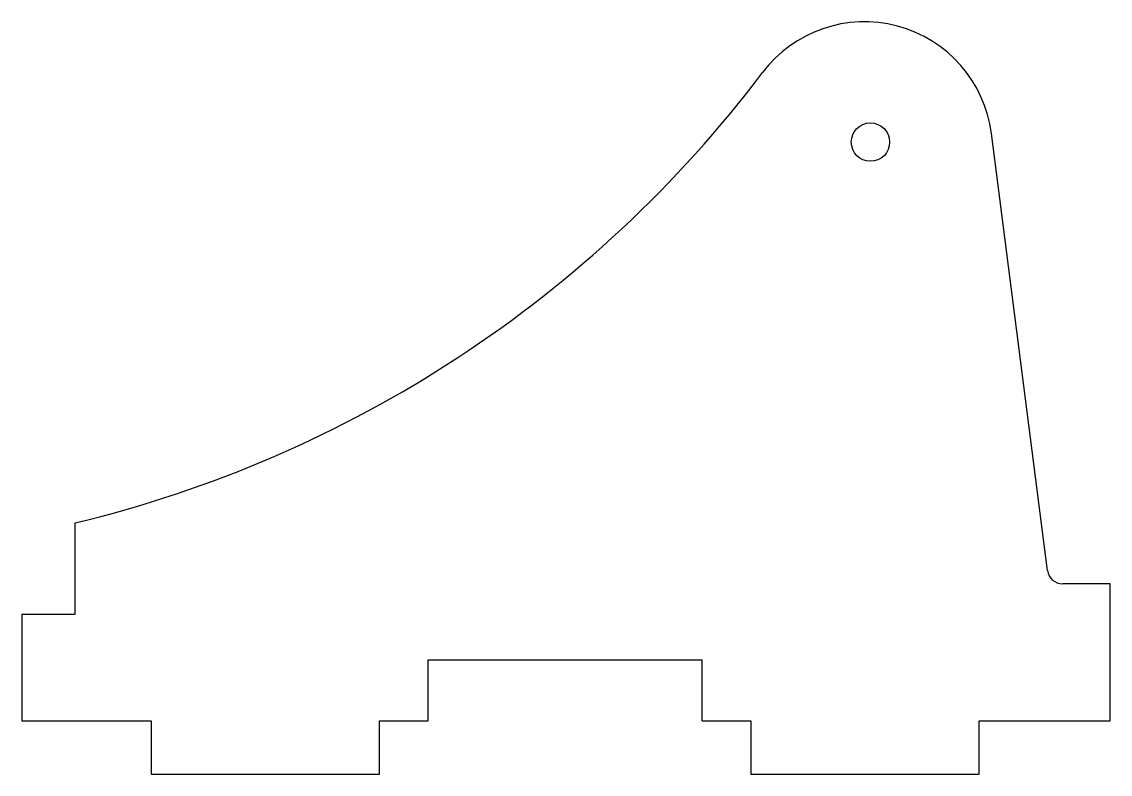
# Model space of a CAD drawing. Extents: x 0 to 71.5, y 0 to 49.4.
import ezdxf

# ---------------------------------------------------------------- set-up
doc = ezdxf.new("R2010")
doc.units = 0
doc.layers.get('0').update_dxf_attribs({"linetype": 'CONTINUOUS'})

msp = doc.modelspace()

# ---------------------------------------------------------------- linework, layer by layer
at = {"color": 7, "linetype": 'CONTINUOUS'}
for p, q in [((67.388, 13.372), (63.691, 42.073)), ((3.5, 10.5), (3.5, 16.5)), ((71.5, 12.5), (68.379, 12.5)), ((71.5, 3.5), (71.5, 12.5)), ((0, 10.5), (3.5, 10.5)), ((0, 10.5), (0, 3.5)), ((26.7, 7.5), (44.7, 7.5)), ((26.7, 3.5), (26.7, 7.5)), ((44.7, 3.5), (44.7, 7.5)), ((0, 3.5), (8.5, 3.5)), ((8.5, 3.5), (8.5, 0)), ((23.5, 0), (23.5, 3.5)), ((23.5, 3.5), (26.7, 3.5)), ((44.7, 3.5), (47.9, 3.5)), ((47.9, 3.5), (47.9, 0)), ((62.9, 0), (62.9, 3.5)), ((62.9, 3.5), (71.5, 3.5)), ((8.5, 0), (23.5, 0)), ((47.9, 0), (62.9, 0))]:
    msp.add_line(p, q, dxfattribs=at)
msp.add_circle((55.75, 41.5), 1.26, dxfattribs=at)
for centre, radius, start, end in [((55.36, 41), 8.4, 7.33893, 142.92678), ((-15.171, 94.291), 80, 283.49684, 322.92678), ((68.379, 13.5), 1, 187.33893, 270)]:
    msp.add_arc(centre, radius, start, end, dxfattribs=at)

doc.saveas('drawing.dxf')
